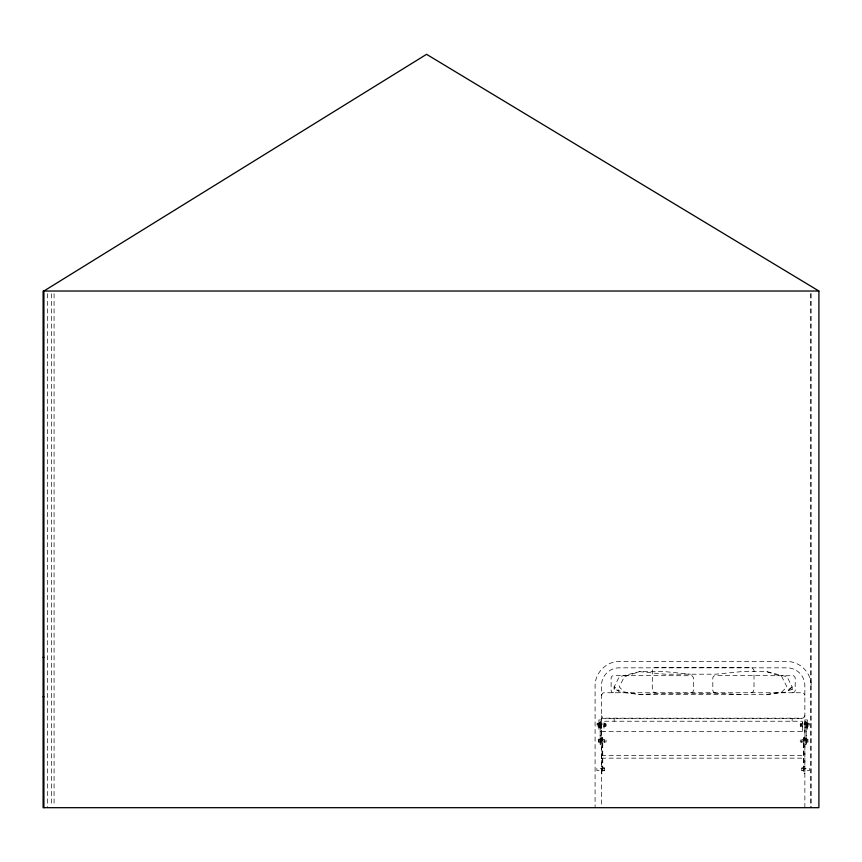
<?xml version="1.0" encoding="UTF-8"?>
<svg xmlns="http://www.w3.org/2000/svg" width="862" height="862" viewBox="0 0 862 862"><rect width="100%" height="100%" fill="white"/><g stroke="black" fill="none" stroke-linecap="round" stroke-linejoin="round"><path stroke-width="0.65" stroke-dasharray="4.31 3.23" d="M614.164 689.449L614.164 686.906L619.25 690.721L614.164 689.449L614.164 686.906L619.25 676.735L639.593 671.649L665.011 671.649L690.44 674.192M792.146 689.449L792.146 686.906L787.06 676.735L766.717 671.649L741.298 671.649L715.869 674.192L665.011 674.192L639.593 671.649L624.336 676.735L619.25 686.906L624.336 691.992L639.593 694.535L766.717 694.535L787.06 691.992L792.146 686.906L792.146 689.449L787.06 690.721L792.146 686.906M601.45 695.3L602.721 693.091L603.993 692.757L802.317 692.757L803.589 693.091L804.86 695.3M804.86 715.632L803.589 717.841L802.317 718.175L603.993 718.175L602.721 717.841L601.45 715.632M750.953 692.757L753.108 691.863L754.002 689.697L754.002 670.377L752.127 667.554L655.357 667.328L653.191 668.222L652.297 670.377L652.297 689.697L653.191 691.863L655.357 692.757M766.717 694.535L781.845 691.992L786.931 686.906L781.845 676.735L766.717 671.649M691.022 692.757L692.768 692.154L693.49 690.688L693.49 677.651L691.971 675.743L613.582 675.592L611.837 676.196L611.115 677.651L611.115 690.688L611.837 692.154L613.582 692.757M792.728 692.757L794.473 692.154L795.195 690.688L795.195 677.651L793.676 675.743L715.288 675.592L713.542 676.196L712.82 677.651L712.82 690.688L713.542 692.154L715.288 692.757M601.45 718.682L804.86 718.682M601.45 719.953L598.907 719.953L598.907 730.125L601.45 730.125M804.86 719.953L807.403 719.953L807.403 730.125L804.86 730.125M601.45 721.365L600.178 721.365L600.178 744.682L601.45 744.682M804.86 721.365L806.132 721.365L806.132 744.682L804.86 744.682M598.907 722.496L601.45 722.496M804.86 722.496L807.403 722.496M598.907 722.755L598.907 727.334M600.178 722.755L600.178 727.334M603.993 722.755L603.993 727.334M802.317 722.755L802.317 727.334M806.132 722.755L806.132 727.334M807.403 722.755L807.403 727.334M599.672 723.261L597.129 723.261L597.129 726.828L599.672 726.828M806.638 723.261L809.181 723.261L809.181 726.828L806.638 726.828M604.499 723.498L605.77 723.498L605.77 726.58L604.499 726.58M801.811 723.498L800.539 723.498L800.539 726.58L801.811 726.58M598.4 724.026L606.029 724.026L606.029 726.063L598.4 726.063M807.909 724.026L800.281 724.026L800.281 726.063L807.909 726.063M597.129 724.155L599.672 724.155M806.638 724.155L809.181 724.155M604.499 725.039L605.77 725.039M800.539 725.039L801.811 725.039M597.129 725.933L599.672 725.933M806.638 725.933L809.181 725.933M598.907 727.582L601.45 727.582M804.86 727.582L807.403 727.582M600.178 727.743L601.45 727.743M804.86 727.743L806.132 727.743M601.45 731.396L804.86 731.396M601.45 737.312L602.721 737.312L602.721 773.225L601.45 773.225M804.86 737.312L803.589 737.312L803.589 773.225L804.86 773.225M600.178 738.303L602.721 738.303L602.721 772.233L601.45 772.233L601.45 722.345L600.178 722.345L600.178 743.69L602.721 743.69M806.132 738.303L803.589 738.303L803.589 772.233L804.86 772.233L804.86 722.345L806.132 722.345L806.132 743.69L803.589 743.69M600.178 738.712L600.178 743.292M602.721 738.712L602.721 743.292M803.589 738.712L803.589 743.292M806.132 738.712L806.132 743.292M599.672 739.219L598.4 739.219L598.4 742.775L599.672 742.775M806.638 739.219L807.909 739.219L807.909 742.775L806.638 742.775M603.228 739.456L604.499 739.456L604.499 742.538L603.228 742.538M803.082 739.456L801.811 739.456L801.811 742.538L803.082 742.538M598.4 740.113L606.029 739.984L606.029 742.02L599.672 742.02M807.909 740.113L800.281 739.984L800.281 742.02L806.638 742.02M603.228 740.997L604.499 740.997M801.811 740.997L803.082 740.997M598.4 741.891L599.672 741.891M806.638 741.891L807.909 741.891M601.45 755.5L804.86 755.5M601.45 758.151L804.86 758.151M601.45 766.846L602.721 766.846M803.589 766.846L804.86 766.846M602.721 767.255L602.721 771.824M803.589 767.255L803.589 771.824M603.228 767.762L604.499 767.762L604.499 771.318L603.228 771.318M803.082 767.762L801.811 767.762L801.811 771.318L803.082 771.318M604.499 768.645L596.87 768.527L596.87 770.553L603.228 770.553M801.811 768.645L809.44 768.527L809.44 770.553L803.082 770.553M603.228 770.434L604.499 770.434M801.811 770.434L803.082 770.434M741.298 694.535L715.869 693.263L665.011 693.263L639.593 694.535L619.25 691.992L614.164 686.906M811.217 685.01C810.84 672.479 800.216 661.854 787.685 661.477L618.625 661.477C606.094 661.854 595.47 672.479 595.092 685.01L595.092 807.683M811.153 293.705L811.217 807.683M810.345 293.705L810.345 807.683M804.86 807.683L804.86 685.635A17.8 17.8 0 0 0 787.06 667.834L619.25 667.834A17.8 17.8 0 0 0 601.45 685.635L601.45 807.683M802.317 731.396L802.317 721.225L603.993 721.225L603.993 731.396M801.552 724.026L801.552 726.063M792.146 718.682L792.146 721.225M614.164 718.682L614.164 721.225M604.758 724.026L604.758 726.063M54.069 293.705L54.069 806.336M51.655 293.705L51.655 806.336M47.615 293.705L47.615 807.683"/><path stroke-width="1.29" d="M818.9 291.022L43.1 291.022L43.1 807.683L818.9 807.683L818.9 291.022L426.561 54.317L43.908 291.022L43.908 807.683M43.1 657.297L43.908 657.297M43.1 696.852L43.908 696.852"/></g></svg>
